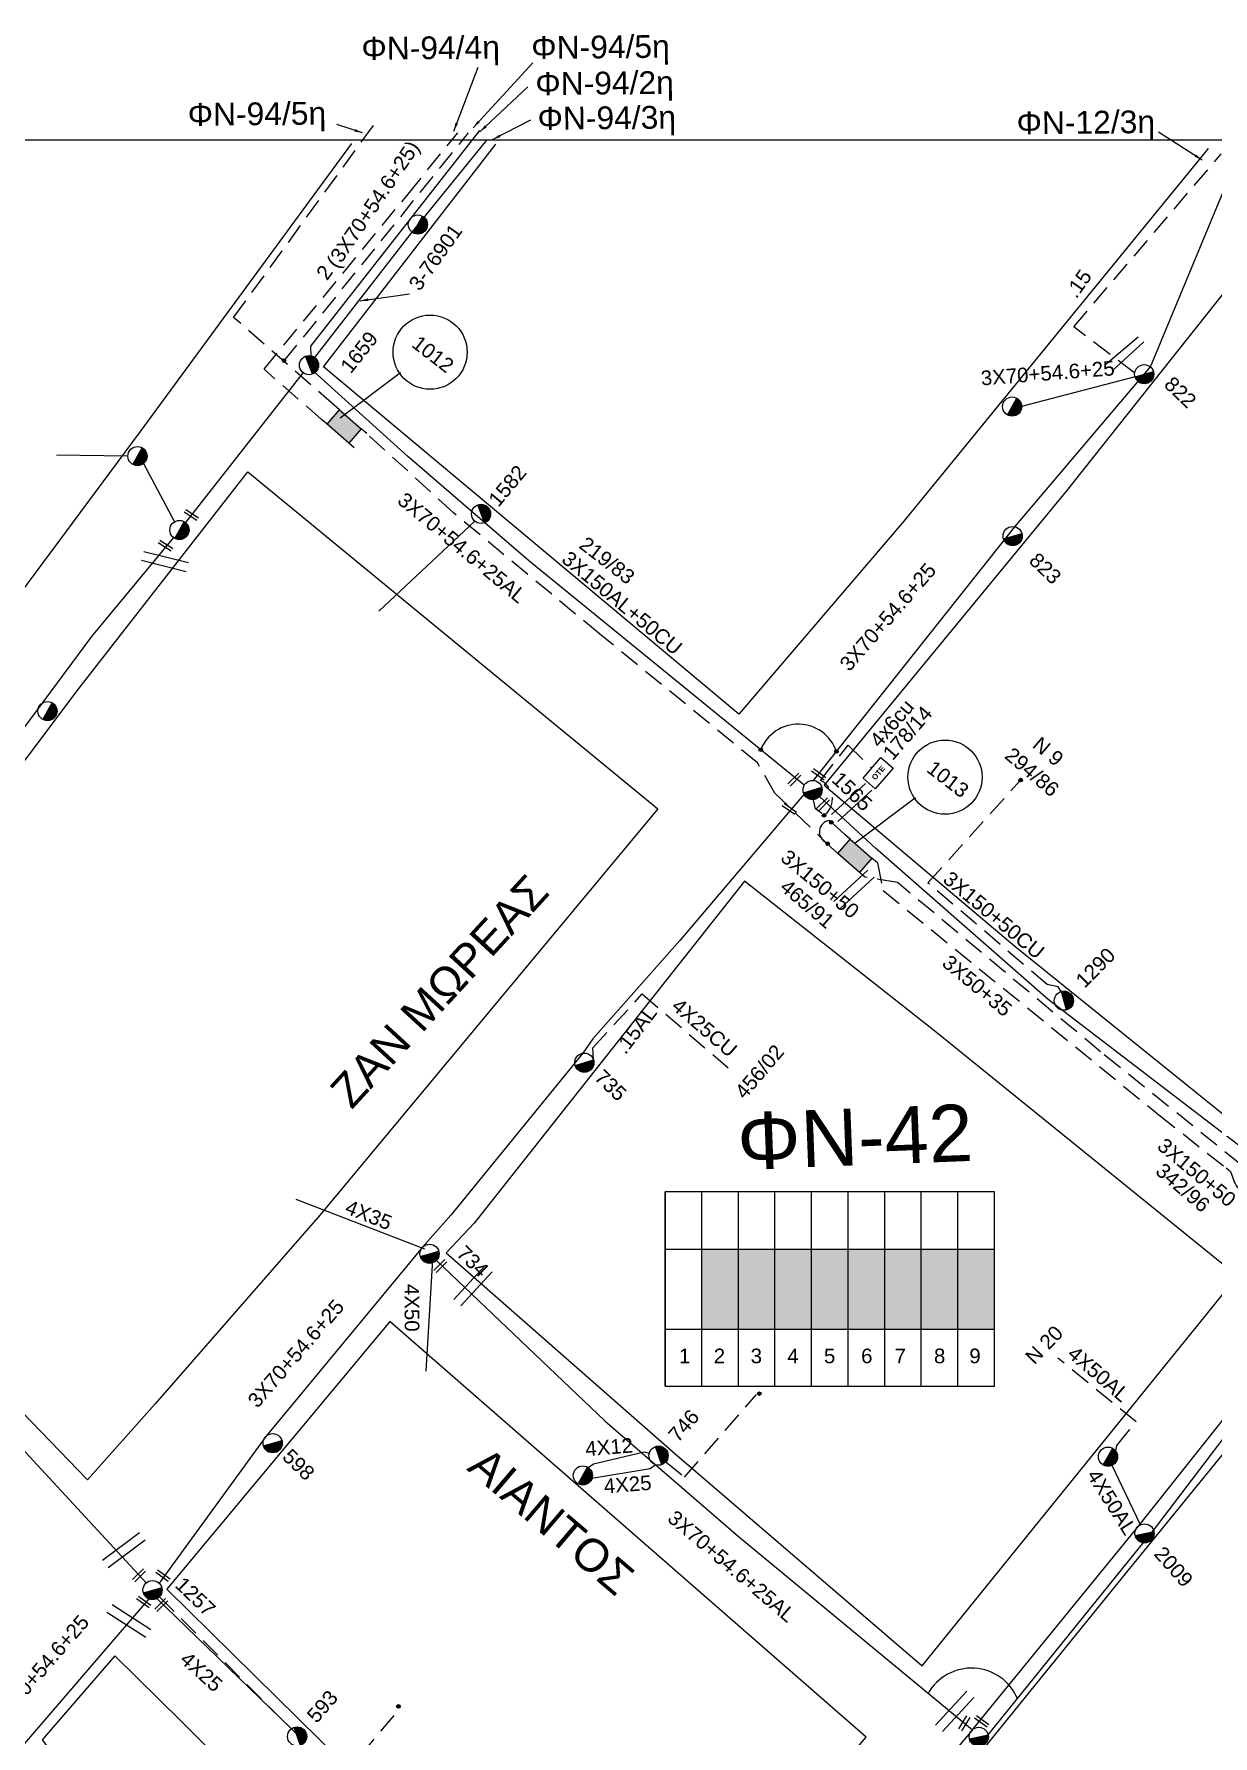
# Model space of a CAD drawing. Header units: millimetres. Extents: x 898 to 5598, y 789 to 3443.
# Drawn here: x 1728 to 1873, y 1602.7 to 1812 of the extents above; entities that cross this region are included whole.
import ezdxf
from ezdxf.enums import TextEntityAlignment as Align

# ---------------------------------------------------------------- set-up
doc = ezdxf.new("R2010")
doc.units = ezdxf.units.MM
doc.linetypes.add('DASHED', pattern=[19.05, 12.7, -6.35])
for name, color, linetype in [('Link Box 4 Διευθύνσεων', 7, 'Continuous'), ('Pillar OTE', 7, 'Continuous'), ('Άγνωστα', 7, 'Continuous'), ('Ασφαλειοκιβώτια Χ.Τ 9 αναχωρήσεων', 7, 'Continuous'), ('Γυμνά εναέρια ΧΤ και ΦΟΠ (3Φ)   4x50+16AL', 7, 'Continuous'), ('Επιγραφές - Σχήματα', 7, 'Continuous'), ('Καλώδια ΧΤ   15AL', 7, 'DASHED'), ('Καλώδια ΧΤ   3x150+50CU', 7, 'DASHED'), ('Καλώδια ΧΤ   3x150AL+50CU', 7, 'DASHED'), ('Καλώδια ΧΤ   4x25CU', 7, 'DASHED'), ('Καλώδια ΧΤ   4x6CU', 7, 'DASHED'), ('Μηχανική τομή', 7, 'Continuous'), ('Στύλος ΦΜ', 7, 'Continuous'), ('Στύλος ΦΜ @ 1', 7, 'Continuous'), ('Συνδέσεις', 7, 'Continuous'), ('Συνεστραμμένα ΧΤ   3x70+54.6+25 AL', 7, 'SYN_LINE'), ('Τομή', 7, 'Continuous'), ('Υπόβαθρο ΔΕΗ', 7, 'Continuous'), ('Υπόγεια Καλώδια Δικτύου ΧΤ   .15', 7, 'DASHED'), ('Υπόγεια καλώδια Παροχών ΧΤ   4x25', 7, 'DASHED'), ('Υπόγεια καλώδια Παροχών ΧΤ   4x50AL', 7, 'DASHED')]:
    doc.layers.add(name, color=color, linetype=linetype)
doc.styles.add('arial', font='arial.ttf')
doc.styles.get("Standard").update_dxf_attribs({"font": 'arial.ttf'})
doc.linetypes.add('SYN_LINE', pattern='A,0.5,-0.0001,["/\\/\\/\\/",Standard,S=0.1,R=0,X=0,Y=-0.05],-0.25', length=0.7501)
doc.dimstyles.new('ISO-25', dxfattribs={"dimtxt": 2.5, "dimasz": 2.5, "dimexe": 1.25, "dimexo": 0.625, "dimtad": 1, "dimtxsty": 'Standard', "dimcen": 2.5, "dimadec": 0, "dimazin": 0, "dimtfac": 1, "dimtmove": 0, "dimatfit": 3, "dimfxl": 1, "dimarcsym": 0})

# ---------------------------------------------------------------- blocks, each defined once
blk = doc.blocks.new('ΥΠΑΡΧΩΝ ΤΣΙΜΕΝΤΕΝΙΟΣ ΣΤΥΛΟΣ')
at = {"layer": 'Στύλος ΦΜ'}
blk.add_hatch(color=7, dxfattribs=at).paths.add_polyline_path([(-1.29, -2.28, 0.574793), (2.62, 0, 0.268822), (1.3, 2.27)])
at = {"layer": 'Στύλος ΦΜ', "color": 7}
blk.add_line((-1.29, -2.28), (1.3, 2.27), dxfattribs=at)
blk.add_circle((0, 0), 2.62, dxfattribs=at)
at = {"layer": 'Στύλος ΦΜ', "flags": 4}
for tag, p in [('ΑΡΙΘΜΟΣ', (-4.68, 8.05)), ('ΤΥΠΟΣ', (-4.91, 3.03))]:
    blk.add_attdef(tag, p, '', height=4, dxfattribs=at)
blk = doc.blocks.new('ΑΣΦΑΛΕΙΟΚΙΒΩΤΙΟ ΥΠΟΣΤΑΘΜΟΥ 9 ΑΝΑΧΩΡΗΣΕΩΝ')
at = {"layer": 'Ασφαλειοκιβώτια Χ.Τ 9 αναχωρήσεων', "ltscale": 40}
for p, q in [((-23.8, 40.36), (24.02, 40.36)), ((-9.72, 40.36), (-9.72, -40.64)), ((9.94, 40.36), (9.94, -40.64)), ((-23.8, 31.36), (24.02, 31.36)), ((-23.8, 22.36), (24.02, 22.36)), ((-23.8, 13.36), (24.02, 13.36)), ((-23.8, 4.36), (24.02, 4.36)), ((-23.8, -4.64), (24.02, -4.64)), ((-23.8, -13.64), (24.02, -13.64)), ((-23.8, -22.64), (24.02, -22.64)), ((-23.8, -31.64), (24.02, -31.64))]:
    blk.add_line(p, q, dxfattribs=at)
at = {"layer": 'Ασφαλειοκιβώτια Χ.Τ 9 αναχωρήσεων'}
blk.add_lwpolyline([(-23.8, -40.64), (24.02, -40.64), (24.02, 40.36), (-23.8, 40.36)], close=True, dxfattribs=at)
for s, p in [('1', (-18.13, 36.98)), ('2', (-18.13, 28.42)), ('3', (-18.13, 19.34)), ('4', (-18.13, 10.32)), ('5', (-18.13, 1.31)), ('6', (-18.13, -7.83)), ('7', (-18.13, -16.07)), ('8', (-18.13, -25.75)), ('9', (-18.13, -34.45))]:
    blk.add_text(s, height=3.6, rotation=270, dxfattribs=at).set_placement(p)
at = {"layer": 'Ασφαλειοκιβώτια Χ.Τ 9 αναχωρήσεων', "ltscale": 40}
for tag, height, p in [('ΟΝΟΜΑ', 5, (-0.16, 44.31)), ('ΚΕΙΜΕΝΟ 1', 2, (17.06, 35.59)), ('ΚΕΙΜΕΝΟ 2', 2, (17.06, 26.88)), ('ΚΕΙΜΕΝΟ 3', 2, (17.06, 17.69)), ('ΚΕΙΜΕΝΟ 4', 2, (17.06, 8.71)), ('ΚΕΙΜΕΝΟ 5', 2, (17.06, -0.13)), ('ΚΕΙΜΕΝΟ 6', 2, (17.06, -9.05)), ('ΚΕΙΜΕΝΟ 7', 2, (17.06, -18.13)), ('ΚΕΙΜΕΝΟ 8', 2, (17.06, -26.85)), ('ΚΕΙΜΕΝΟ 9', 2, (17.06, -35.99)), ('ΣΧ', 2, (-0.1, -42.64))]:
    blk.add_attdef(tag, text='', height=height, dxfattribs=at).set_placement(p, align=Align.MIDDLE_CENTER)
blk = doc.blocks.new('LINK BOX 4 ΑΝΑΧΩΡΗΣΕΩΝ')
at = {"layer": 'Link Box 4 Διευθύνσεων', "ltscale": 40}
blk.add_hatch(color=256, dxfattribs=at).paths.add_polyline_path([(-3.54, 0), (-3.54, -4.67), (3.54, -4.67), (3.54, 0)])
for p, q in [((-3.54, 0), (-5.33, 0)), ((5.33, 0), (3.54, 0)), ((-3.54, -4.67), (-5.33, -4.67)), ((5.33, -4.67), (3.54, -4.67))]:
    blk.add_line(p, q, dxfattribs=at)
blk.add_lwpolyline([(-3.54, -4.67), (-3.54, 0), (3.54, 0), (3.54, -4.67)], close=True, dxfattribs=at)
blk = doc.blocks.new('ΜΗΧΑΝΙΚΗ ΤΟΜΗ')
at = {"layer": 'Μηχανική τομή', "ltscale": 40}
for p, q in [((-1.89, 0.78), (1.89, 0.78)), ((1.89, 0), (-1.89, 0))]:
    blk.add_line(p, q, dxfattribs=at)
blk = doc.blocks.new('ΤΟΜΗ')
at = {"layer": 'Τομή', "ltscale": 40}
for p, q in [((-5.68, 0), (5.68, 0)), ((5.68, -2.33), (-5.68, -2.33))]:
    blk.add_line(p, q, dxfattribs=at)
blk = doc.blocks.new('_ΣΥΝΔΕΣΗ')
at = {"layer": 'Συνδέσεις', "linetype": 'SYN_LINE', "ltscale": 40}
blk.add_hatch(color=256, dxfattribs=at).paths.add_polyline_path([(0.5, -0.01, 1), (-0.5, -0.01, 1)])
at = {"layer": 'Συνδέσεις'}
blk.add_circle((0, -0.01), 0.5, dxfattribs=at)
blk = doc.blocks.new('PILLAR ΟΤΕ')
at = {"layer": 'Pillar OTE', "ltscale": 40}
blk.add_lwpolyline([(-3.31, 2.02), (3.39, 2.02), (3.39, -1.99), (-3.31, -1.99)], close=True, dxfattribs=at)
at = {"layer": 'Pillar OTE', "insert": (-1.81, 0.71), "char_height": 1.3575, "width": 109.961, "attachment_point": 1}
blk.add_mtext('{\\fArial|b1|i0|c161|p34;OTE}', dxfattribs=at)

msp = doc.modelspace()

# ---------------------------------------------------------------- hatches: boundary and pattern name
at = {"layer": 'Ασφαλειοκιβώτια Χ.Τ 9 αναχωρήσεων', "ltscale": 40}
for color, points in [(1, [(1810.16, 1652.72), (1814.66, 1652.72), (1814.66, 1662.55), (1810.16, 1662.55)]), (30, [(1814.66, 1652.72), (1819.16, 1652.72), (1819.16, 1662.55), (1814.66, 1662.55)]), (62, [(1823.66, 1662.55), (1819.16, 1662.55), (1819.16, 1652.72), (1823.66, 1652.72)]), (6, [(1823.66, 1652.72), (1828.16, 1652.72), (1828.16, 1662.55), (1823.66, 1662.55)]), (151, [(1828.16, 1652.72), (1832.66, 1652.72), (1832.66, 1662.55), (1828.16, 1662.55)]), (2, [(1832.66, 1652.72), (1837.16, 1652.72), (1837.16, 1662.55), (1832.66, 1662.55)]), (173, [(1837.16, 1652.72), (1841.66, 1652.72), (1841.66, 1662.55), (1837.16, 1662.55)]), (133, [(1841.66, 1652.72), (1846.16, 1652.72), (1846.16, 1662.55), (1841.66, 1662.55)])]:
    msp.add_hatch(color=color, dxfattribs=at).paths.add_polyline_path(points)

# ---------------------------------------------------------------- linework, layer by layer
at = {"layer": 'Άγνωστα', "color": 151, "linetype": 'DASHED', "ltscale": 0.2}
for points in [[(1764.93, 1766.35), (1752.58, 1777.13), (1769.83, 1800.81)], [(1758.76, 1771.74), (1781.46, 1799.85)]]:
    msp.add_lwpolyline(points, dxfattribs=at)
at = {"layer": 'Άγνωστα', "color": 85, "linetype": 'DASHED', "ltscale": 0.2}
for points in [[(1763.4, 1764.59), (1756.32, 1770.77), (1774.03, 1792.31), (1780.16, 1799.85)], [(1826.22, 1711.8), (1819.16, 1718.61)], [(1827.76, 1713.56), (1824.87, 1716.16), (1824.16, 1716.69), (1823.86, 1717.94)]]:
    msp.add_lwpolyline(points, dxfattribs=at)
at = {"layer": 'Άγνωστα', "color": 6, "linetype": 'SYN_LINE', "ltscale": 15}
for points in [[(1762.58, 1772.2), (1774.52, 1787.63), (1783.7, 1798.94)], [(1863.45, 1769.82), (1849.5, 1766.17)]]:
    msp.add_lwpolyline(points, dxfattribs=at)
at = {"layer": 'Άγνωστα', "color": 6, "linetype": 'SYN_LINE', "ltscale": 20}
for points in [[(1823.92, 1720.19), (1848.67, 1751.39), (1865.34, 1771.05), (1876.53, 1797.99)], [(1782.25, 1752.07), (1770.43, 1740.99)], [(1845.38, 1602.81), (1866.1, 1628.43), (1881.97, 1649.29), (1887.23, 1666.24)]]:
    msp.add_lwpolyline(points, dxfattribs=at)
at = {"layer": 'Άγνωστα', "color": 27, "linetype": 'SYN_LINE', "ltscale": 10}
msp.add_lwpolyline([(1730.79, 1760.24), (1739.58, 1760.1)], dxfattribs=at)
at = {"layer": 'Άγνωστα', "color": 27, "linetype": 'Continuous', "ltscale": 0.2}
msp.add_lwpolyline([(1741.51, 1759.18), (1745.29, 1751.99)], dxfattribs=at)
at = {"layer": 'Άγνωστα', "color": 85, "linetype": 'SYN_LINE', "ltscale": 20}
for points in [[(1822.74, 1718.49), (1821.26, 1716.78), (1807.47, 1700.49), (1796.77, 1688.4), (1795.52, 1686.64), (1779.3, 1666.74), (1775.82, 1662.79), (1756.53, 1639.5), (1743.42, 1621.47)], [(1742.91, 1619.77), (1759.65, 1603.6)]]:
    msp.add_lwpolyline(points, dxfattribs=at)
at = {"layer": 'Άγνωστα', "color": 1}
msp.add_lwpolyline([(1877.39, 1674.38), (1852.75, 1693.27), (1831.52, 1711.87), (1824.64, 1718.2)], dxfattribs=at)
at = {"layer": 'Άγνωστα', "color": 151, "linetype": 'DASHED', "ltscale": 0.2}
msp.add_lwpolyline([(1880.98, 1670.37), (1880.5, 1669.94, -0.206917), (1879.76, 1669.69), (1876.49, 1672.17), (1876.49, 1672.93), (1859.21, 1686.82), (1834.25, 1707.62), (1830.24, 1708.3)], format="xyb", dxfattribs=at)
at = {"layer": 'Άγνωστα', "color": 173, "linetype": 'DASHED', "ltscale": 0.2}
msp.add_lwpolyline([(1831.77, 1710.06), (1832.47, 1706.65), (1866.36, 1679.08), (1874.64, 1672.54), (1875.21, 1672.09), (1875.46, 1671.31, 0.550921), (1881.99, 1669.62, 5.579527)], format="xyb", dxfattribs=at)
at = {"layer": 'Άγνωστα', "color": 85, "linetype": 'SYN_LINE', "ltscale": 15}
msp.add_lwpolyline([(1776.11, 1662.54), (1760.27, 1668.65)], dxfattribs=at)
at = {"layer": 'Άγνωστα', "color": 6, "linetype": 'SYN_LINE', "ltscale": 10}
msp.add_lwpolyline([(1777.04, 1661.28), (1776.22, 1647.56)], dxfattribs=at)
at = {"layer": 'Άγνωστα', "color": 6, "linetype": 'DASHED', "ltscale": 0.2}
msp.add_lwpolyline([(1805.73, 1636.38), (1808.04, 1634.51), (1816.89, 1644.66)], dxfattribs=at)
at = {"layer": 'Άγνωστα', "color": 6, "linetype": 'SYN_LINE', "ltscale": 8}
msp.add_lwpolyline([(1796.2, 1635.69), (1796.86, 1636.14), (1803.09, 1637.62), (1803.7, 1637.45)], dxfattribs=at)
at = {"layer": 'Άγνωστα', "color": 1, "linetype": 'SYN_LINE', "ltscale": 20}
msp.add_lwpolyline([(1742.13, 1619.54), (1723.28, 1597.66), (1708.29, 1581.71), (1688.4, 1560.14), (1687.41, 1559.07)], dxfattribs=at)
at = {"layer": 'Γυμνά εναέρια ΧΤ και ΦΟΠ (3Φ)   4x50+16AL', "color": 27, "ltscale": 40}
msp.add_lwpolyline([(1761.12, 1770.35), (1746.66, 1751.9), (1746.66, 1751.9)], dxfattribs=at)
at = {"layer": 'Γυμνά εναέρια ΧΤ και ΦΟΠ (3Φ)   4x50+16AL', "color": 133, "ltscale": 40}
msp.add_lwpolyline([(1745.16, 1750.08), (1735.1, 1737.91), (1709.97, 1704.03), (1691.77, 1678.94)], dxfattribs=at)
at = {"layer": 'Γυμνά εναέρια ΧΤ και ΦΟΠ (3Φ)   4x50+16AL', "color": 173, "linetype": 'SYN_LINE', "ltscale": 20}
msp.add_lwpolyline([(1886.16, 1667.01), (1880.3, 1649.23), (1863.84, 1628.47), (1843.55, 1603.58)], dxfattribs=at)
at = {"layer": 'Γυμνά εναέρια ΧΤ και ΦΟΠ (3Φ)   4x50+16AL', "color": 173, "linetype": 'Continuous', "ltscale": 20}
msp.add_lwpolyline([(1843.55, 1603.58), (1843.44, 1603.45), (1816.53, 1571.48), (1805.21, 1558.56), (1770.24, 1530)], dxfattribs=at)
at = {"layer": 'Επιγραφές - Σχήματα'}
msp.add_lwpolyline([(2932.69, 801.84), (2932.69, 1798.94), (924.79, 1798.94), (924.79, 801.84)], dxfattribs=at)
at = {"layer": 'Επιγραφές - Σχήματα', "linetype": 'Continuous', "ltscale": 20}
for points in [[(1863.83, 1774.72), (1859.85, 1771.34)], [(1860.65, 1770.55), (1864.52, 1774.12)], [(1765.69, 1764.78), (1773.09, 1770.36), (1773.09, 1770.36)], [(1829.03, 1712.52), (1836.43, 1718.1), (1836.43, 1718.1)]]:
    msp.add_lwpolyline(points, dxfattribs=at)
for centre in [(1776.74, 1772.86), (1840.08, 1720.6)]:
    msp.add_circle(centre, 4.56, dxfattribs=at)
for centre, radius, start, end in [((1822.03, 1722.14), 4.97, 19.1921, 158.4708), ((1826.03, 1713.86), 1.41, 95.5681, 250.5189), ((1843.34, 1604.89), 6.13, 22.8436, 150.6557)]:
    msp.add_arc(centre, radius, start, end, dxfattribs=at)
at = {"layer": 'Καλώδια ΧΤ   15AL', "color": 85, "ltscale": 0.2}
msp.add_lwpolyline([(1796.85, 1685.81), (1796.77, 1687.31), (1802.83, 1693.93)], dxfattribs=at)
at = {"layer": 'Καλώδια ΧΤ   3x150+50CU', "color": 1, "ltscale": 0.2}
msp.add_lwpolyline([(1854.38, 1694.23), (1853.98, 1694.82), (1852.65, 1695.09), (1837.98, 1707.59), (1849.38, 1720.24)], dxfattribs=at)
at = {"layer": 'Καλώδια ΧΤ   3x150AL+50CU', "color": 6, "linetype": 'SYN_LINE', "ltscale": 20}
msp.add_lwpolyline([(1822.77, 1719.61), (1788.85, 1747.24), (1773.98, 1760.08), (1762.02, 1770.87)], dxfattribs=at)
at = {"layer": 'Καλώδια ΧΤ   4x25CU', "color": 85, "ltscale": 0.2}
msp.add_lwpolyline([(1802.83, 1693.93), (1813.4, 1684.85)], dxfattribs=at)
at = {"layer": 'Καλώδια ΧΤ   4x6CU', "color": 85, "linetype": 'DASHED', "ltscale": 0.2}
for p, q in [((1824.77, 1720.17), (1828.15, 1724.52)), ((1828.15, 1724.52), (1830.99, 1721.78))]:
    msp.add_line(p, q, dxfattribs=at)
msp.add_arc((1823.73, 1717.91), 2.49, 306.1308, 65.3067, dxfattribs=at)
at = {"layer": 'Συνεστραμμένα ΧΤ   3x70+54.6+25 AL', "color": 27, "linetype": 'SYN_LINE', "ltscale": 15}
for p, q in [((1782.83, 1800.13), (1762.03, 1773.61)), ((1762.03, 1773.61), (1762.07, 1772.37))]:
    msp.add_line(p, q, dxfattribs=at)
at = {"layer": 'Συνεστραμμένα ΧΤ   3x70+54.6+25 AL', "color": 85, "linetype": 'DASHED', "ltscale": 0.2}
msp.add_lwpolyline([(1819.16, 1718.61), (1817, 1722.37), (1797.56, 1738.22), (1779.61, 1753.11), (1768.95, 1762.85)], dxfattribs=at)
at = {"layer": 'Συνεστραμμένα ΧΤ   3x70+54.6+25 AL', "color": 133, "linetype": 'SYN_LINE', "ltscale": 20}
msp.add_lwpolyline([(1692.56, 1676.88), (1711.98, 1653.77), (1741.8, 1621.49)], dxfattribs=at)
at = {"layer": 'Συνεστραμμένα ΧΤ   3x70+54.6+25 AL', "color": 6, "ltscale": 20}
msp.add_lwpolyline([(1777.52, 1661.16), (1798.29, 1641.4), (1814.63, 1627.25), (1843.44, 1603.45)], dxfattribs=at)
at = {"layer": 'Υπόβαθρο ΔΕΗ'}
for points in [[(1767.08, 1798.53), (1741.08, 1763.1), (1717.02, 1730.72), (1698.84, 1704.68), (1687.72, 1689.51), (1680.85, 1693.76), (1669.07, 1717.88), (1641.15, 1752.33), (1651.15, 1767.33), (1661.97, 1783.85), (1667.42, 1792.38), (1673.18, 1800.36)], [(1872.43, 1797.9), (1835.02, 1752.07), (1814.71, 1728.33), (1763.65, 1771.07), (1784.82, 1798.46)], [(1885.73, 1670.25), (1900.33, 1687.91), (1913.82, 1746.36), (1918.55, 1769.06), (1890.7, 1794.91), (1885.99, 1794.81), (1855.02, 1755.8), (1825.21, 1719.61), (1848.65, 1699.83), (1878.71, 1675.6), (1885.73, 1670.25)], [(1693.37, 1677.46), (1709.95, 1700.2), (1714.09, 1705.66), (1714.09, 1705.66), (1733.56, 1731.52), (1754.34, 1758.15), (1804.74, 1716.68), (1763.21, 1666.76), (1742.91, 1643.52), (1734.59, 1634.19), (1716.16, 1653.25), (1700.61, 1669.63), (1693.37, 1677.46)], [(1837.27, 1611.3), (1876.05, 1659.21), (1839.01, 1689.2), (1815.42, 1707.82), (1782.15, 1665.76), (1778.71, 1662.09), (1806.84, 1637.41), (1837.27, 1611.3)], [(1799.34, 1566.69), (1830.37, 1602.52), (1771.8, 1653.64), (1744.36, 1620.72), (1784.75, 1580.98), (1799.34, 1566.69)], [(1777.26, 1539.47), (1792.38, 1558.23), (1746.14, 1604.49), (1737.96, 1612.53), (1729.04, 1602.19), (1766.79, 1552.23), (1777.26, 1539.47)]]:
    msp.add_lwpolyline(points, dxfattribs=at)
msp.add_lwpolyline([(1802.65, 1551.25), (1841.03, 1596.43), (1861.91, 1622.17), (1882.82, 1647.81, -0.233836), (1885.03, 1648.82), (1889.88, 1649.63), (1892.61, 1645.62), (1882.86, 1603.89), (1873.85, 1566.07), (1864.37, 1525.1), (1854.44, 1485.88), (1853.56, 1482.94, -0.234178), (1852.77, 1482.1), (1848.81, 1481.01), (1840.89, 1482.07), (1830.92, 1486.01), (1826.83, 1488.12), (1809.07, 1516.14), (1802.65, 1551.25)], format="xyb", dxfattribs=at)
at = {"layer": 'Υπόγεια Καλώδια Δικτύου ΧΤ   .15', "color": 85, "ltscale": 0.2}
msp.add_lwpolyline([(1863.41, 1770.29), (1855.91, 1775.97), (1874.04, 1797.24)], dxfattribs=at)
at = {"layer": 'Υπόγεια καλώδια Παροχών ΧΤ   4x25', "color": 6, "linetype": 'SYN_LINE', "ltscale": 8}
msp.add_lwpolyline([(1804.5, 1636.03), (1803.81, 1635.52), (1796.65, 1634.35)], dxfattribs=at)
at = {"layer": 'Υπόγεια καλώδια Παροχών ΧΤ   4x25', "color": 85, "ltscale": 0.2}
msp.add_lwpolyline([(1743.45, 1619.8), (1765.79, 1597.41), (1773.07, 1606.09)], dxfattribs=at)
at = {"layer": 'Υπόγεια καλώδια Παροχών ΧΤ   4x50AL', "color": 173, "ltscale": 0.2}
msp.add_lwpolyline([(1861.07, 1637.73), (1861.21, 1638.41), (1863.59, 1641.29), (1853.94, 1649.15)], dxfattribs=at)
at = {"layer": 'Υπόγεια καλώδια Παροχών ΧΤ   4x50AL', "color": 173, "linetype": 'Continuous', "ltscale": 0.2}
msp.add_lwpolyline([(1864.1, 1628.64), (1860.63, 1635.96)], dxfattribs=at)

# ---------------------------------------------------------------- block references
at = {"layer": 'Link Box 4 Διευθύνσεων', "xscale": 0.5, "yscale": 0.5, "zscale": 0.5, "rotation": 318.9099994652173}
for p in [(1766.94, 1764.6), (1829.76, 1711.81)]:
    msp.add_blockref('LINK BOX 4 ΑΝΑΧΩΡΗΣΕΩΝ', p, dxfattribs=at)
at = {"layer": 'Pillar OTE', "xscale": 0.5, "yscale": 0.5, "zscale": 0.5, "rotation": 48.93511158799254}
msp.add_blockref('PILLAR ΟΤΕ', (1831.84, 1721.06), dxfattribs=at)
at = {"layer": 'Ασφαλειοκιβώτια Χ.Τ 9 αναχωρήσεων', "xscale": 0.5, "yscale": 0.5, "zscale": 0.5, "rotation": 90}
msp.add_blockref('ΑΣΦΑΛΕΙΟΚΙΒΩΤΙΟ ΥΠΟΣΤΑΘΜΟΥ 9 ΑΝΑΧΩΡΗΣΕΩΝ', (1825.84, 1657.58), dxfattribs=at)
at = {"layer": 'Μηχανική τομή'}
for p, xscale, yscale, zscale, rotation in [((1747.27, 1752.67), 0.4999999999999998, 0.4999999999999998, 0.4999999999999998, 326.7799979229861), ((1744.09, 1748.89), 0.4999999999999998, 0.4999999999999998, 0.4999999999999998, 327.8344126343349), ((1821.69, 1720.16), 0.4999999999999997, 0.4999999999999997, 0.4999999999999997, 44.76104640309429), ((1824.43, 1720.79), 0.4999999999999998, 0.4999999999999998, 0.4999999999999998, 324.6353855541657), ((1820.83, 1716.53), 0.4999999999999998, 0.4999999999999998, 0.4999999999999998, 324.6353855541657), ((1825.21, 1717.13), 0.4999999999999997, 0.4999999999999997, 0.4999999999999997, 44.76104640309429), ((1778.14, 1660.33), 0.4999999999999997, 0.4999999999999997, 0.4999999999999997, 44.76104640309429), ((1741.08, 1622.29), 0.4999999999999997, 0.4999999999999997, 0.4999999999999997, 44.76104640309429), ((1743.77, 1622.23), 0.4999999999999998, 0.4999999999999998, 0.4999999999999998, 324.6353855541657), ((1741.41, 1618.99), 0.4999999999999998, 0.4999999999999998, 0.4999999999999998, 324.6353855541657), ((1743.82, 1618.64), 0.4999999999999997, 0.4999999999999997, 0.4999999999999997, 44.76104640309429), ((1842.61, 1604.13), 0.4999999999999998, 0.4999999999999998, 0.4999999999999998, 58.02681252501964), ((1844.48, 1604.32), 0.4999999999999998, 0.4999999999999998, 0.4999999999999998, 324.6353855541657)]:
    msp.add_blockref('ΜΗΧΑΝΙΚΗ ΤΟΜΗ', p, dxfattribs=dict(at, xscale=xscale, yscale=yscale, zscale=zscale, rotation=rotation))
at = {"layer": 'Στύλος ΦΜ @ 1', "ltscale": 40, "xscale": 0.4499999999998181, "yscale": 0.4499999999998181, "zscale": 0.4499999999998181}
for p in [(1775.24, 1788.56), (1848.33, 1766.17), (1740.75, 1760.08), (1745.91, 1750.99), (1729.68, 1728.72), (1860.12, 1637.02), (1795.53, 1634.71)]:
    msp.add_blockref('ΥΠΑΡΧΩΝ ΤΣΙΜΕΝΤΕΝΙΟΣ ΣΤΥΛΟΣ', p, dxfattribs=at)
at = {"layer": 'Στύλος ΦΜ @ 1', "ltscale": 40}
ref = msp.add_blockref('ΥΠΑΡΧΩΝ ΤΣΙΜΕΝΤΕΝΙΟΣ ΣΤΥΛΟΣ', (1761.85, 1771.27), dxfattribs=dict(at, xscale=0.449999999999818, yscale=0.449999999999818, zscale=0.449999999999818, rotation=51.60553139561888))
ref.add_attrib('ΤΥΠΟΣ', '1659', (1766.98, 1770.11), dxfattribs={"layer": 'Στύλος ΦΜ', "height": 1.8, "rotation": 51.6055, "flags": 4})
ref = msp.add_blockref('ΥΠΑΡΧΩΝ ΤΣΙΜΕΝΤΕΝΙΟΣ ΣΤΥΛΟΣ', (1864.58, 1770.15), dxfattribs=dict(at, xscale=0.4499999999998181, yscale=0.4499999999998181, zscale=0.4499999999998181, rotation=316.1061729819469))
ref.add_attrib('ΤΥΠΟΣ', '822', (1866.89, 1768.74), dxfattribs={"layer": 'Στύλος ΦΜ', "height": 1.8, "rotation": 316.1062, "flags": 4})
ref = msp.add_blockref('ΥΠΑΡΧΩΝ ΤΣΙΜΕΝΤΕΝΙΟΣ ΣΤΥΛΟΣ', (1783.01, 1752.97), dxfattribs=dict(at, xscale=0.449999999999818, yscale=0.449999999999818, zscale=0.449999999999818, rotation=50.19690706756695))
ref.add_attrib('ΤΥΠΟΣ', '1582', (1785.15, 1753.71), dxfattribs={"layer": 'Στύλος ΦΜ', "height": 1.8, "rotation": 50.1969, "flags": 4})
ref = msp.add_blockref('ΥΠΑΡΧΩΝ ΤΣΙΜΕΝΤΕΝΙΟΣ ΣΤΥΛΟΣ', (1848.39, 1750.24), dxfattribs=dict(at, xscale=0.4499999999998181, yscale=0.4499999999998181, zscale=0.4499999999998181, rotation=316.1061729819469))
ref.add_attrib('ΤΥΠΟΣ', '823', (1850.28, 1747.08), dxfattribs={"layer": 'Στύλος ΦΜ', "height": 1.8, "rotation": 316.1062, "flags": 4})
ref = msp.add_blockref('ΥΠΑΡΧΩΝ ΤΣΙΜΕΝΤΕΝΙΟΣ ΣΤΥΛΟΣ', (1823.79, 1719.02), dxfattribs=dict(at, xscale=0.4499999999998181, yscale=0.4499999999998181, zscale=0.4499999999998181, rotation=316.1061729819469))
ref.add_attrib('ΤΥΠΟΣ', '1565', (1826.02, 1720.14), dxfattribs={"layer": 'Στύλος ΦΜ', "height": 1.8, "rotation": 316.1062, "flags": 4})
ref = msp.add_blockref('ΥΠΑΡΧΩΝ ΤΣΙΜΕΝΤΕΝΙΟΣ ΣΤΥΛΟΣ', (1854.7, 1693.1), dxfattribs=dict(at, xscale=0.449999999999818, yscale=0.449999999999818, zscale=0.449999999999818, rotation=45.31192122996138))
ref.add_attrib('ΤΥΠΟΣ', '1290', (1857.25, 1694.55), dxfattribs={"layer": 'Στύλος ΦΜ', "height": 1.8, "rotation": 45.3119, "flags": 4})
ref = msp.add_blockref('ΥΠΑΡΧΩΝ ΤΣΙΜΕΝΤΕΝΙΟΣ ΣΤΥΛΟΣ', (1795.71, 1685.48), dxfattribs=dict(at, xscale=0.4499999999998181, yscale=0.4499999999998181, zscale=0.4499999999998181, rotation=316.1061729819469))
ref.add_attrib('ΤΥΠΟΣ', '735', (1796.82, 1683.52), dxfattribs={"layer": 'Στύλος ΦΜ', "height": 1.8, "rotation": 316.1062, "flags": 4})
ref = msp.add_blockref('ΥΠΑΡΧΩΝ ΤΣΙΜΕΝΤΕΝΙΟΣ ΣΤΥΛΟΣ', (1776.67, 1661.98), dxfattribs=dict(at, xscale=0.4499999999998181, yscale=0.4499999999998181, zscale=0.4499999999998181, rotation=316.1061729819469))
ref.add_attrib('ΤΥΠΟΣ', '734', (1779.86, 1661.86), dxfattribs={"layer": 'Στύλος ΦΜ', "height": 1.8, "rotation": 316.1062, "flags": 4})
ref = msp.add_blockref('ΥΠΑΡΧΩΝ ΤΣΙΜΕΝΤΕΝΙΟΣ ΣΤΥΛΟΣ', (1804.84, 1637.15), dxfattribs=dict(at, xscale=0.4499999999998181, yscale=0.4499999999998181, zscale=0.4499999999998181, rotation=49.05011219205747))
ref.add_attrib('ΤΥΠΟΣ', '746', (1807.24, 1638.67), dxfattribs={"layer": 'Στύλος ΦΜ', "height": 1.8, "rotation": 49.0501, "flags": 4})
ref = msp.add_blockref('ΥΠΑΡΧΩΝ ΤΣΙΜΕΝΤΕΝΙΟΣ ΣΤΥΛΟΣ', (1757.38, 1638.68), dxfattribs=dict(at, xscale=0.4499999999998181, yscale=0.4499999999998181, zscale=0.4499999999998181, rotation=316.1061729819469))
ref.add_attrib('ΤΥΠΟΣ', '598', (1758.44, 1636.86), dxfattribs={"layer": 'Στύλος ΦΜ', "height": 1.8, "rotation": 316.1062, "flags": 4})
ref = msp.add_blockref('ΥΠΑΡΧΩΝ ΤΣΙΜΕΝΤΕΝΙΟΣ ΣΤΥΛΟΣ', (1864.62, 1627.59), dxfattribs=dict(at, xscale=0.4499999999998181, yscale=0.4499999999998181, zscale=0.4499999999998181, rotation=311.677860561733))
ref.add_attrib('ΤΥΠΟΣ', '2009', (1865.67, 1624.99), dxfattribs={"layer": 'Στύλος ΦΜ', "height": 1.8, "rotation": 311.6779, "flags": 4})
ref = msp.add_blockref('ΥΠΑΡΧΩΝ ΤΣΙΜΕΝΤΕΝΙΟΣ ΣΤΥΛΟΣ', (1742.6, 1620.62), dxfattribs=dict(at, xscale=0.4499999999998181, yscale=0.4499999999998181, zscale=0.4499999999998181, rotation=316.1061729819469))
ref.add_attrib('ΤΥΠΟΣ', '1257', (1745.24, 1621.1), dxfattribs={"layer": 'Στύλος ΦΜ', "height": 1.8, "rotation": 316.1062, "flags": 4})
ref = msp.add_blockref('ΥΠΑΡΧΩΝ ΤΣΙΜΕΝΤΕΝΙΟΣ ΣΤΥΛΟΣ', (1760.39, 1602.62), dxfattribs=dict(at, xscale=0.4499999999998181, yscale=0.4499999999998181, zscale=0.4499999999998181, rotation=49.05011219205747))
ref.add_attrib('ΤΥΠΟΣ', '593', (1762.79, 1604.14), dxfattribs={"layer": 'Στύλος ΦΜ', "height": 1.8, "rotation": 49.0501, "flags": 4})
ref = msp.add_blockref('ΥΠΑΡΧΩΝ ΤΣΙΜΕΝΤΕΝΙΟΣ ΣΤΥΛΟΣ', (1844.23, 1602.57), dxfattribs=dict(at, xscale=0.4499999999998181, yscale=0.4499999999998181, zscale=0.4499999999998181, rotation=311.677860561733))
ref.add_attrib('ΤΥΠΟΣ', '2010', (1845.28, 1599.97), dxfattribs={"layer": 'Στύλος ΦΜ', "height": 1.8, "rotation": 311.6779, "flags": 4})
at = {"layer": 'Συνδέσεις', "xscale": 0.4499999999999886, "yscale": 0.4499999999999886, "zscale": 0.4499999999999886}
for p in [(1758.77, 1771.83), (1817.41, 1723.96), (1826.72, 1723.77), (1849.38, 1720.25), (1825.19, 1715.9), (1826.08, 1715.05), (1825.64, 1712.41), (1817.24, 1644.78), (1772.85, 1606.31)]:
    msp.add_blockref('_ΣΥΝΔΕΣΗ', p, dxfattribs=at)
at = {"layer": 'Τομή'}
for p, xscale, yscale, zscale, rotation in [((1744.28, 1747.67), 0.5, 0.5, 0.5, 346.0315717752627), ((1828.2, 1717.91), 0.5, 0.5, 0.5, 42.6483749457359), ((1828.49, 1707.24), 0.5, 0.5, 0.5, 42.6483749457359), ((1781.58, 1658.45), 0.4999999999999999, 0.4999999999999999, 0.4999999999999999, 47.13047909100916), ((1739.43, 1625.05), 0.4999999999999998, 0.4999999999999998, 0.4999999999999998, 216.6898242383155), ((1739.38, 1616.34), 0.4999999999999999, 0.4999999999999999, 0.4999999999999999, 147.1511994610787), ((1840.84, 1606.1), 0.4999999999999999, 0.4999999999999999, 0.4999999999999999, 47.13047909100916)]:
    msp.add_blockref('ΤΟΜΗ', p, dxfattribs=dict(at, xscale=xscale, yscale=yscale, zscale=zscale, rotation=rotation))

# ---------------------------------------------------------------- texts
at = {"ltscale": 40, "width": 94.4586, "attachment_point": 1, "style": 'arial'}
for s, insert, char_height, rotation in [('ZAN MΩPEAΣ', (1764.15, 1682.34), 4, 47.4008), ('ΦN-42', (1814.38, 1679.3), 7, 2.1857), ('AIANTOΣ', (1783.75, 1638.51), 4, 319.5495)]:
    msp.add_mtext(s, dxfattribs=dict(at, insert=insert, char_height=char_height, rotation=rotation))
at = {"layer": 'Άγνωστα', "ltscale": 40, "attachment_point": 1, "style": 'arial'}
for s, insert, char_height, width, rotation in [('ΦΝ-94/4η', (1768.28, 1811.61), 2.8, 21.0954, 0.5869), ('ΦΝ-94/5η', (1789.17, 1811.71), 2.8, 7.1535, 0.5869), ('ΦΝ-94/2η', (1789.67, 1807.27), 2.8, 7.1535, 0.5869), ('ΦΝ-94/5η', (1746.91, 1803.49), 2.8, 7.1535, 0.5869), ('ΦΝ-94/3η', (1789.94, 1803), 2.8, 7.1535, 0.5869), ('ΦΝ-12/3η', (1848.86, 1802.44), 2.8, 7.1535, 0.5869), ('(3X70+54.6+25)', (1763.86, 1784.04), 1.8, 31.6072, 55.8206), ('3-76901', (1773.99, 1781.31), 1.8, 7.1535, 54.5374), ('2', (1762.61, 1782.63), 1.8, 7.1535, 54.5374), ('1012', (1775.44, 1775.04), 1.8, 7.1535, 322.28), ('3X70+54.6+25', (1844.41, 1770.56), 1.8, 31.6072, 4.387), ('219/83', (1796.03, 1750.32), 1.8, 7.1535, 322.28), ('3X70+54.6+25', (1826.96, 1734.66), 1.8, 31.6072, 49.119), ('4x6cu', (1830.65, 1725.28), 1.8, 31.6072, 49.119), ('178/14', (1832.27, 1723.72), 1.8, 31.6072, 49.119), ('N 9', (1851.86, 1725.72), 1.8, 7.1535, 319.5834), ('294/86', (1848.45, 1724.41), 1.8, 7.1535, 319.5834), ('1013', (1838.78, 1722.78), 1.8, 7.1535, 322.28), ('3X150+50', (1820.85, 1711.84), 1.8, 31.6072, 320.2015), ('465/91', (1820.8, 1708.2), 1.8, 7.1535, 319.5834), ('3X50+35', (1840.72, 1698.89), 1.8, 31.6072, 320.2015), ('456/02', (1814.07, 1682.03), 1.8, 7.1535, 49.7187), ('3X150+50', (1867.19, 1676.37), 1.8, 31.6072, 320.2015), ('342/96', (1867, 1673.3), 1.8, 7.1535, 319.5834), ('4X35', (1766.8, 1668.69), 1.8, 31.6072, 338.2569), ('4X50', (1775.39, 1658.28), 1.8, 31.6072, 270.3237), ('3X70+54.6+25', (1754.15, 1644.08), 1.8, 31.6072, 49.119), ('N 20', (1849.78, 1649.49), 1.8, 7.1535, 46.2453), ('4X12', (1795.76, 1638.88), 1.8, 31.6072, 4.523), ('3X70+54.6+25', (1722.78, 1605.29), 1.8, 31.6072, 49.119)]:
    msp.add_mtext(s, dxfattribs=dict(at, insert=insert, char_height=char_height, width=width, rotation=rotation))
at = {"layer": 'Καλώδια ΧΤ   15AL', "ltscale": 0.2, "insert": (1799.33, 1687.48), "char_height": 1.8, "width": 31.6072, "attachment_point": 1, "rotation": 52.5524, "style": 'arial'}
msp.add_mtext('.15AL', dxfattribs=at)
at = {"layer": 'Καλώδια ΧΤ   3x150+50CU', "ltscale": 0.2, "insert": (1840.84, 1709.18), "char_height": 1.8, "width": 31.6072, "attachment_point": 1, "rotation": 320.2015, "style": 'arial'}
msp.add_mtext('3X150+50CU', dxfattribs=at)
at = {"layer": 'Καλώδια ΧΤ   3x150AL+50CU', "ltscale": 0.2, "insert": (1793.93, 1748.55), "char_height": 1.8, "width": 31.6072, "attachment_point": 1, "rotation": 320.2015, "style": 'arial'}
msp.add_mtext('3X150AL+50CU', dxfattribs=at)
at = {"layer": 'Καλώδια ΧΤ   4x25CU', "ltscale": 0.2, "insert": (1807.48, 1693.57), "char_height": 1.8, "width": 31.6072, "attachment_point": 1, "rotation": 319.3636, "style": 'arial'}
msp.add_mtext('4X25CU', dxfattribs=at)
at = {"layer": 'Συνεστραμμένα ΧΤ   3x70+54.6+25 AL', "ltscale": 20, "char_height": 1.8, "width": 31.6072, "attachment_point": 1, "style": 'arial'}
for insert, rotation in [((1773.73, 1755.77), 320.2015), ((1806.97, 1630.59), 319.5311)]:
    msp.add_mtext('3X70+54.6+25AL', dxfattribs=dict(at, insert=insert, rotation=rotation))
at = {"layer": 'Υπόγεια Καλώδια Δικτύου ΧΤ   .15', "ltscale": 0.2, "insert": (1854.76, 1780.37), "char_height": 1.8, "width": 31.6072, "attachment_point": 1, "rotation": 55.1137, "style": 'arial'}
msp.add_mtext('.15', dxfattribs=at)
at = {"layer": 'Υπόγεια καλώδια Παροχών ΧΤ   4x25', "ltscale": 0.2, "char_height": 1.8, "width": 31.6072, "attachment_point": 1, "style": 'arial'}
for insert, rotation in [((1798.04, 1634.29), 4.523), ((1747.04, 1613.22), 317.9759)]:
    msp.add_mtext('4X25', dxfattribs=dict(at, insert=insert, rotation=rotation))
at = {"layer": 'Υπόγεια καλώδια Παροχών ΧΤ   4x50AL', "ltscale": 0.2, "char_height": 1.8, "width": 31.6072, "attachment_point": 1, "style": 'arial'}
for insert, rotation in [((1856.17, 1650.8), 319.3636), ((1858.97, 1635.71), 302.3887)]:
    msp.add_mtext('4X50AL', dxfattribs=dict(at, insert=insert, rotation=rotation))

# ---------------------------------------------------------------- leaders
at = {"layer": 'Επιγραφές - Σχήματα', "ltscale": 40}
for points in [[(1782.04, 1800.47), (1789.37, 1808.44)], [(1779.65, 1800.06), (1782.65, 1807.92)], [(1782.86, 1799.95), (1788.78, 1805.5)], [(1768.43, 1799.84), (1765.27, 1800.86)], [(1784.42, 1799), (1789.15, 1801.42)], [(1871.72, 1796.49), (1866.33, 1799.93)], [(1768.15, 1779.18), (1774.19, 1780.02)]]:
    msp.add_leader(points, dimstyle='ISO-25', override={"dimasz": 1, "dimtad": 0}, dxfattribs=at)

doc.saveas('drawing.dxf')
